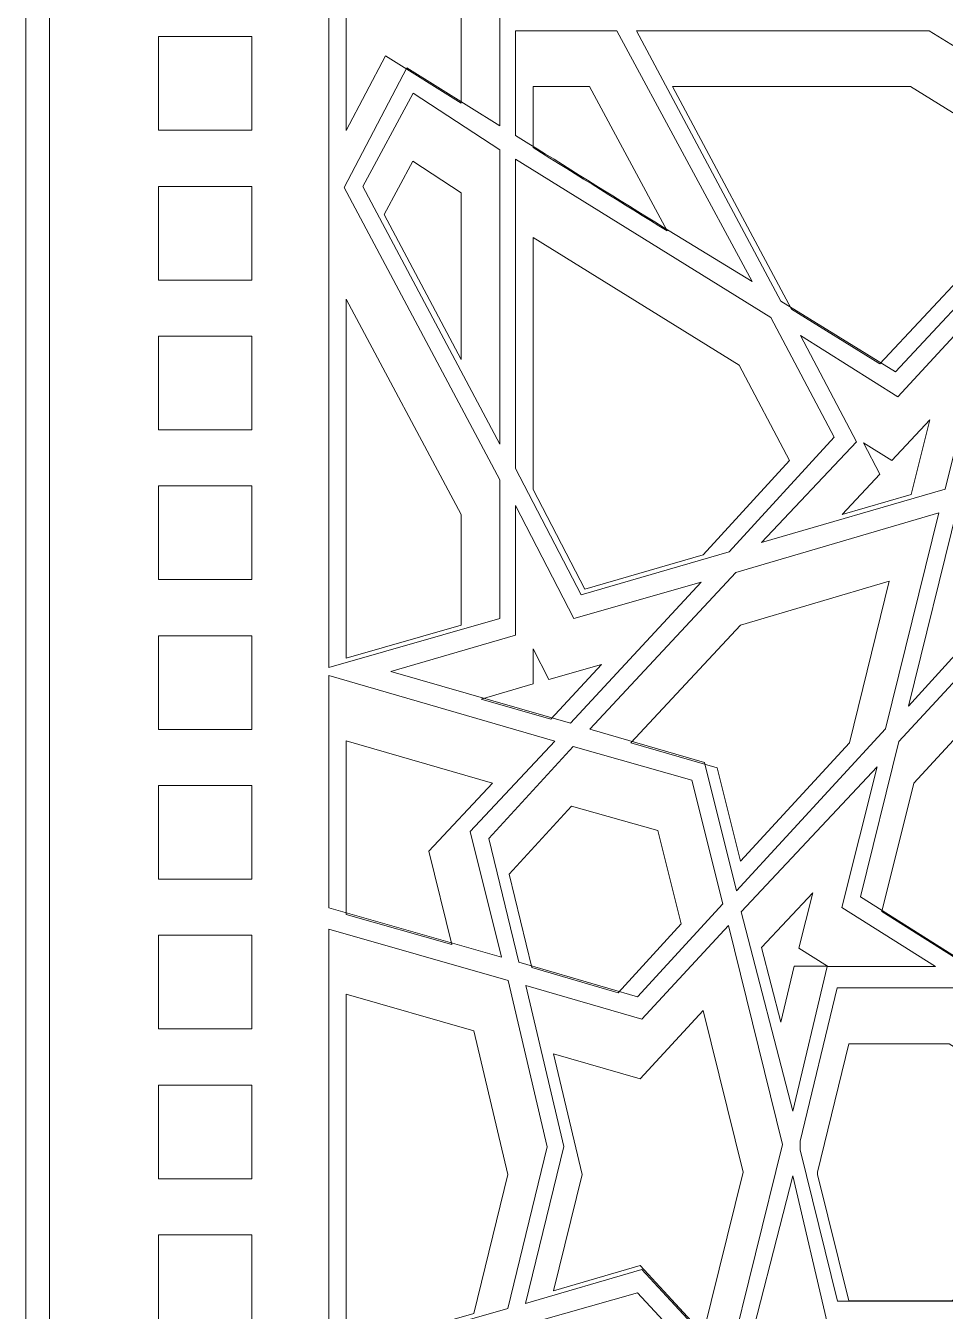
# Model space of a CAD drawing. Header units: centimetres. Extents: x -12.3 to 38.8, y -41.7 to 12.7.
# Drawn here: x 8.02 to 12.93, y -28.86 to -21.99 of the extents above; entities that cross this region are included whole.
import ezdxf

# ---------------------------------------------------------------- set-up
doc = ezdxf.new("R2010")
doc.units = ezdxf.units.CM
doc.header["$MEASUREMENT"] = 0
doc.layers.add('layer 1', color=7, linetype='Continuous')

msp = doc.modelspace()

# ---------------------------------------------------------------- linework, layer by layer
at = {"layer": 'layer 1', "color": 19, "lineweight": 20}
for points, knots in [([(8.70911, -20.59914), (8.70911, -20.59914), (22.32118, -20.59914), (22.32118, -20.59914), (22.32118, -20.59914), (22.70286, -20.59914), (23.01514, -20.91142), (23.01514, -21.2931), (23.01514, -21.2931), (23.01514, -21.2931), (23.01514, -40.90518), (23.01514, -40.90518), (23.01514, -40.90518), (23.01514, -41.28686), (22.70286, -41.59914), (22.32118, -41.59914), (22.32118, -41.59914), (22.32118, -41.59914), (8.70911, -41.59914), (8.70911, -41.59914), (8.70911, -41.59914), (8.32743, -41.59914), (8.01515, -41.28686), (8.01515, -40.90518), (8.01515, -40.90518), (8.01515, -40.90518), (8.01515, -21.2931), (8.01515, -21.2931), (8.01515, -21.2931), (8.01515, -20.91142), (8.32743, -20.59914), (8.70911, -20.59914)], [0, 0, 0, 0, 0.1111111, 0.1111111, 0.1111111, 0.1111111, 0.2222222, 0.2222222, 0.2222222, 0.2222222, 0.3333333, 0.3333333, 0.3333333, 0.3333333, 0.4444444, 0.4444444, 0.4444444, 0.4444444, 0.5555556, 0.5555556, 0.5555556, 0.5555556, 0.6666667, 0.6666667, 0.6666667, 0.6666667, 0.7777778, 0.7777778, 0.7777778, 0.7777778, 1, 1, 1, 1]), ([(9.93702, -22.15088), (9.93702, -22.15088), (10.34171, -22.40398), (10.34171, -22.40398), (10.34171, -22.40398), (10.34171, -22.40398), (10.34171, -21.89775), (10.34171, -21.89775), (10.34171, -21.89775), (10.34171, -21.89775), (10.80673, -21.89775), (10.80673, -21.89775), (10.80673, -21.89775), (10.80673, -21.89775), (10.57245, -21.46437), (10.57245, -21.46437), (10.57245, -21.46437), (10.57245, -21.46437), (10.94164, -21.23427), (10.94164, -21.23427), (10.94164, -21.23427), (10.94164, -21.23427), (9.7276, -21.23427), (9.7276, -21.23427), (9.7276, -21.23427), (9.7276, -21.23427), (9.7276, -22.54972), (9.7276, -22.54972), (9.7276, -22.54972), (9.7276, -22.54972), (9.93703, -22.15088), (9.93703, -22.15088), (9.93703, -22.15088), (9.93703, -22.15088), (9.93702, -22.15088), (9.93702, -22.15088)], [0, 0, 0, 0, 0.1, 0.1, 0.1, 0.1, 0.2, 0.2, 0.2, 0.2, 0.3, 0.3, 0.3, 0.3, 0.4, 0.4, 0.4, 0.4, 0.5, 0.5, 0.5, 0.5, 0.6, 0.6, 0.6, 0.6, 0.7, 0.7, 0.7, 0.7, 0.8, 0.8, 0.8, 0.8, 1, 1, 1, 1]), ([(8.72367, -22.04914), (8.72367, -22.04914), (9.22367, -22.04914), (9.22367, -22.04914), (9.22367, -22.04914), (9.22367, -22.04914), (9.22367, -22.54914), (9.22367, -22.54914), (9.22367, -22.54914), (9.22367, -22.54914), (8.72367, -22.54914), (8.72367, -22.54914), (8.72367, -22.54914), (8.72367, -22.54914), (8.72367, -22.04914), (8.72367, -22.04914)], [0, 0, 0, 0, 0.2, 0.2, 0.2, 0.2, 0.4, 0.4, 0.4, 0.4, 0.6, 0.6, 0.6, 0.6, 1, 1, 1, 1]), ([(11.02681, -22.31578), (11.02681, -22.31578), (11.44214, -23.08664), (11.44214, -23.08664), (11.44214, -23.08664), (11.2043, -22.94091), (10.96647, -22.79133), (10.72508, -22.64176), (10.72508, -22.64176), (10.72508, -22.64176), (10.72508, -22.31577), (10.72508, -22.31577), (10.72508, -22.31577), (10.72508, -22.31577), (11.02681, -22.31579), (11.02681, -22.31579), (11.02681, -22.31579), (11.02681, -22.31579), (11.02681, -22.31578), (11.02681, -22.31578)], [0, 0, 0, 0, 0.1666667, 0.1666667, 0.1666667, 0.1666667, 0.3333333, 0.3333333, 0.3333333, 0.3333333, 0.5, 0.5, 0.5, 0.5, 0.6666667, 0.6666667, 0.6666667, 0.6666667, 1, 1, 1, 1]), ([(12.57809, -23.79615), (12.57809, -23.79615), (13.04311, -23.29758), (13.04311, -23.29758), (13.04311, -23.29758), (13.04311, -23.29758), (13.2135, -22.60725), (13.2135, -22.60725), (13.2135, -22.60725), (13.2135, -22.60725), (12.74137, -22.31578), (12.74137, -22.31578), (12.74137, -22.31578), (12.74137, -22.31578), (11.47055, -22.31578), (11.47055, -22.31578), (11.47055, -22.31578), (11.47055, -22.31578), (12.10597, -23.50467), (12.10597, -23.50467), (12.10597, -23.50467), (12.10597, -23.50467), (12.57809, -23.79615), (12.57809, -23.79615)], [0, 0, 0, 0, 0.1428571, 0.1428571, 0.1428571, 0.1428571, 0.2857143, 0.2857143, 0.2857143, 0.2857143, 0.4285714, 0.4285714, 0.4285714, 0.4285714, 0.5714286, 0.5714286, 0.5714286, 0.5714286, 0.7142857, 0.7142857, 0.7142857, 0.7142857, 1, 1, 1, 1]), ([(9.92993, -22.99844), (9.92993, -22.99844), (10.34171, -23.77313), (10.34171, -23.77313), (10.34171, -23.77313), (10.34171, -23.77313), (10.34171, -22.88338), (10.34171, -22.88338), (10.34171, -22.88338), (10.34171, -22.88338), (10.08257, -22.71462), (10.08257, -22.71462), (10.08257, -22.71462), (10.08257, -22.71462), (9.92993, -22.99844), (9.92993, -22.99844)], [0, 0, 0, 0, 0.2, 0.2, 0.2, 0.2, 0.4, 0.4, 0.4, 0.4, 0.6, 0.6, 0.6, 0.6, 1, 1, 1, 1]), ([(8.72367, -22.84914), (8.72367, -22.84914), (9.22367, -22.84914), (9.22367, -22.84914), (9.22367, -22.84914), (9.22367, -22.84914), (9.22367, -23.34914), (9.22367, -23.34914), (9.22367, -23.34914), (9.22367, -23.34914), (8.72367, -23.34914), (8.72367, -23.34914), (8.72367, -23.34914), (8.72367, -23.34914), (8.72367, -22.84914), (8.72367, -22.84914)], [0, 0, 0, 0, 0.2, 0.2, 0.2, 0.2, 0.4, 0.4, 0.4, 0.4, 0.6, 0.6, 0.6, 0.6, 1, 1, 1, 1]), ([(11.82553, -23.80381), (11.82553, -23.80381), (12.09531, -24.31388), (12.09531, -24.31388), (12.09531, -24.31388), (12.09531, -24.31388), (11.63383, -24.81628), (11.63383, -24.81628), (11.63383, -24.81628), (11.63383, -24.81628), (11.00196, -25.00037), (11.00196, -25.00037), (11.00196, -25.00037), (11.00196, -25.00037), (10.72507, -24.46729), (10.72507, -24.46729), (10.72507, -24.46729), (10.72507, -24.46729), (10.72509, -23.12116), (10.72509, -23.12116), (10.72509, -23.12116), (10.72509, -23.12116), (11.82553, -23.80381), (11.82553, -23.80381)], [0, 0, 0, 0, 0.1428571, 0.1428571, 0.1428571, 0.1428571, 0.2857143, 0.2857143, 0.2857143, 0.2857143, 0.4285714, 0.4285714, 0.4285714, 0.4285714, 0.5714286, 0.5714286, 0.5714286, 0.5714286, 0.7142857, 0.7142857, 0.7142857, 0.7142857, 1, 1, 1, 1]), ([(10.34171, -24.60151), (10.34171, -24.60151), (9.72759, -23.45097), (9.72759, -23.45097), (9.72759, -23.45097), (9.72759, -23.45097), (9.72759, -25.36854), (9.72759, -25.36854), (9.72759, -25.36854), (9.72759, -25.36854), (10.34171, -25.19212), (10.34171, -25.19212), (10.34171, -25.19212), (10.34171, -25.19212), (10.34171, -24.60151), (10.34171, -24.60151)], [0, 0, 0, 0, 0.2, 0.2, 0.2, 0.2, 0.4, 0.4, 0.4, 0.4, 0.6, 0.6, 0.6, 0.6, 1, 1, 1, 1]), ([(8.72367, -23.64914), (8.72367, -23.64914), (9.22367, -23.64914), (9.22367, -23.64914), (9.22367, -23.64914), (9.22367, -23.64914), (9.22367, -24.14914), (9.22367, -24.14914), (9.22367, -24.14914), (9.22367, -24.14914), (8.72367, -24.14914), (8.72367, -24.14914), (8.72367, -24.14914), (8.72367, -24.14914), (8.72367, -23.64914), (8.72367, -23.64914)], [0, 0, 0, 0, 0.2, 0.2, 0.2, 0.2, 0.4, 0.4, 0.4, 0.4, 0.6, 0.6, 0.6, 0.6, 1, 1, 1, 1]), ([(12.74493, -24.49413), (12.74493, -24.49413), (12.84432, -24.09527), (12.84432, -24.09527), (12.84432, -24.09527), (12.84432, -24.09527), (12.64199, -24.31388), (12.64199, -24.31388), (12.64199, -24.31388), (12.64199, -24.31388), (12.48935, -24.21799), (12.48935, -24.21799), (12.48935, -24.21799), (12.48935, -24.21799), (12.5781, -24.38675), (12.5781, -24.38675), (12.5781, -24.38675), (12.5781, -24.38675), (12.37577, -24.60152), (12.37577, -24.60152), (12.37577, -24.60152), (12.37577, -24.60152), (12.74493, -24.49414), (12.74493, -24.49414), (12.74493, -24.49414), (12.74493, -24.49414), (12.74493, -24.49413), (12.74493, -24.49413)], [0, 0, 0, 0, 0.125, 0.125, 0.125, 0.125, 0.25, 0.25, 0.25, 0.25, 0.375, 0.375, 0.375, 0.375, 0.5, 0.5, 0.5, 0.5, 0.625, 0.625, 0.625, 0.625, 0.75, 0.75, 0.75, 0.75, 1, 1, 1, 1]), ([(8.72367, -24.44914), (8.72367, -24.44914), (9.22367, -24.44914), (9.22367, -24.44914), (9.22367, -24.44914), (9.22367, -24.44914), (9.22367, -24.94914), (9.22367, -24.94914), (9.22367, -24.94914), (9.22367, -24.94914), (8.72367, -24.94914), (8.72367, -24.94914), (8.72367, -24.94914), (8.72367, -24.94914), (8.72367, -24.44914), (8.72367, -24.44914)], [0, 0, 0, 0, 0.2, 0.2, 0.2, 0.2, 0.4, 0.4, 0.4, 0.4, 0.6, 0.6, 0.6, 0.6, 1, 1, 1, 1]), ([(12.62778, -24.95819), (12.62778, -24.95819), (11.83262, -25.19213), (11.83262, -25.19213), (11.83262, -25.19213), (11.83262, -25.19213), (11.2469, -25.8211), (11.2469, -25.8211), (11.2469, -25.8211), (11.2469, -25.8211), (11.70838, -25.95533), (11.70838, -25.95533), (11.70838, -25.95533), (11.70838, -25.95533), (11.83262, -26.4539), (11.83262, -26.4539), (11.83262, -26.4539), (11.83262, -26.4539), (12.4148, -25.82111), (12.4148, -25.82111), (12.4148, -25.82111), (12.4148, -25.82111), (12.62778, -24.9582), (12.62778, -24.9582), (12.62778, -24.9582), (12.62778, -24.9582), (12.62778, -24.95819), (12.62778, -24.95819)], [0, 0, 0, 0, 0.125, 0.125, 0.125, 0.125, 0.25, 0.25, 0.25, 0.25, 0.375, 0.375, 0.375, 0.375, 0.5, 0.5, 0.5, 0.5, 0.625, 0.625, 0.625, 0.625, 0.75, 0.75, 0.75, 0.75, 1, 1, 1, 1]), ([(8.72367, -25.24914), (8.72367, -25.24914), (9.22367, -25.24914), (9.22367, -25.24914), (9.22367, -25.24914), (9.22367, -25.24914), (9.22367, -25.74914), (9.22367, -25.74914), (9.22367, -25.74914), (9.22367, -25.74914), (8.72367, -25.74914), (8.72367, -25.74914), (8.72367, -25.74914), (8.72367, -25.74914), (8.72367, -25.24914), (8.72367, -25.24914)], [0, 0, 0, 0, 0.2, 0.2, 0.2, 0.2, 0.4, 0.4, 0.4, 0.4, 0.6, 0.6, 0.6, 0.6, 1, 1, 1, 1]), ([(10.72509, -25.31868), (10.72509, -25.31868), (10.72509, -25.5066), (10.72509, -25.5066), (10.72509, -25.5066), (10.72509, -25.5066), (10.4482, -25.58714), (10.4482, -25.58714), (10.4482, -25.58714), (10.4482, -25.58714), (10.82093, -25.69452), (10.82093, -25.69452), (10.82093, -25.69452), (10.82093, -25.69452), (11.09072, -25.40305), (11.09072, -25.40305), (11.09072, -25.40305), (11.09072, -25.40305), (10.81028, -25.48359), (10.81028, -25.48359), (10.81028, -25.48359), (10.81028, -25.48359), (10.7251, -25.31868), (10.7251, -25.31868), (10.7251, -25.31868), (10.7251, -25.31868), (10.72509, -25.31868), (10.72509, -25.31868)], [0, 0, 0, 0, 0.125, 0.125, 0.125, 0.125, 0.25, 0.25, 0.25, 0.25, 0.375, 0.375, 0.375, 0.375, 0.5, 0.5, 0.5, 0.5, 0.625, 0.625, 0.625, 0.625, 0.75, 0.75, 0.75, 0.75, 1, 1, 1, 1]), ([(12.75913, -26.03586), (12.75913, -26.03586), (12.58874, -26.72235), (12.58874, -26.72235), (12.58874, -26.72235), (12.58874, -26.72235), (13.05021, -27.01381), (13.05021, -27.01381), (13.05021, -27.01381), (13.05021, -27.01381), (14.33169, -27.01381), (14.33169, -27.01381), (14.33169, -27.01381), (14.33169, -27.01381), (13.69628, -25.82492), (13.69628, -25.82492), (13.69628, -25.82492), (13.69628, -25.82492), (13.22414, -25.53345), (13.22414, -25.53345), (13.22414, -25.53345), (13.22414, -25.53345), (12.75912, -26.03586), (12.75912, -26.03586), (12.75912, -26.03586), (12.75912, -26.03586), (12.75913, -26.03586), (12.75913, -26.03586)], [0, 0, 0, 0, 0.125, 0.125, 0.125, 0.125, 0.25, 0.25, 0.25, 0.25, 0.375, 0.375, 0.375, 0.375, 0.5, 0.5, 0.5, 0.5, 0.625, 0.625, 0.625, 0.625, 0.75, 0.75, 0.75, 0.75, 1, 1, 1, 1]), ([(9.72759, -25.80958), (9.72759, -25.80958), (9.72759, -26.73768), (9.72759, -26.73768), (9.72759, -26.73768), (9.72759, -26.73768), (10.29201, -26.89876), (10.29201, -26.89876), (10.29201, -26.89876), (10.29201, -26.89876), (10.16778, -26.40019), (10.16778, -26.40019), (10.16778, -26.40019), (10.16778, -26.40019), (10.50856, -26.03585), (10.50856, -26.03585), (10.50856, -26.03585), (10.50856, -26.03585), (9.72759, -25.80957), (9.72759, -25.80957), (9.72759, -25.80957), (9.72759, -25.80957), (9.72759, -25.80958), (9.72759, -25.80958)], [0, 0, 0, 0, 0.1428571, 0.1428571, 0.1428571, 0.1428571, 0.2857143, 0.2857143, 0.2857143, 0.2857143, 0.4285714, 0.4285714, 0.4285714, 0.4285714, 0.5714286, 0.5714286, 0.5714286, 0.5714286, 0.7142857, 0.7142857, 0.7142857, 0.7142857, 1, 1, 1, 1]), ([(8.72367, -26.04914), (8.72367, -26.04914), (9.22367, -26.04914), (9.22367, -26.04914), (9.22367, -26.04914), (9.22367, -26.04914), (9.22367, -26.54914), (9.22367, -26.54914), (9.22367, -26.54914), (9.22367, -26.54914), (8.72367, -26.54914), (8.72367, -26.54914), (8.72367, -26.54914), (8.72367, -26.54914), (8.72367, -26.04914), (8.72367, -26.04914)], [0, 0, 0, 0, 0.2, 0.2, 0.2, 0.2, 0.4, 0.4, 0.4, 0.4, 0.6, 0.6, 0.6, 0.6, 1, 1, 1, 1]), ([(11.5167, -26.78754), (11.5167, -26.78754), (11.17947, -27.15571), (11.17947, -27.15571), (11.17947, -27.15571), (11.17947, -27.15571), (10.71799, -27.02148), (10.71799, -27.02148), (10.71799, -27.02148), (10.71799, -27.02148), (10.59729, -26.52291), (10.59729, -26.52291), (10.59729, -26.52291), (10.59729, -26.52291), (10.93098, -26.15858), (10.93098, -26.15858), (10.93098, -26.15858), (10.93098, -26.15858), (11.39246, -26.28898), (11.39246, -26.28898), (11.39246, -26.28898), (11.39246, -26.28898), (11.51669, -26.78753), (11.51669, -26.78753), (11.51669, -26.78753), (11.51669, -26.78753), (11.5167, -26.78754), (11.5167, -26.78754)], [0, 0, 0, 0, 0.125, 0.125, 0.125, 0.125, 0.25, 0.25, 0.25, 0.25, 0.375, 0.375, 0.375, 0.375, 0.5, 0.5, 0.5, 0.5, 0.625, 0.625, 0.625, 0.625, 0.75, 0.75, 0.75, 0.75, 1, 1, 1, 1]), ([(12.14501, -26.91793), (12.14501, -26.91793), (12.21955, -26.62263), (12.21955, -26.62263), (12.21955, -26.62263), (12.21955, -26.62263), (11.94621, -26.9141), (11.94621, -26.9141), (11.94621, -26.9141), (11.94621, -26.9141), (12.04916, -27.31295), (12.04916, -27.31295), (12.04916, -27.31295), (12.04916, -27.31295), (12.12016, -27.01381), (12.12016, -27.01381), (12.12016, -27.01381), (12.12016, -27.01381), (12.29765, -27.01381), (12.29765, -27.01381), (12.29765, -27.01381), (12.29765, -27.01381), (12.14501, -26.91794), (12.14501, -26.91794), (12.14501, -26.91794), (12.14501, -26.91794), (12.14501, -26.91793), (12.14501, -26.91793)], [0, 0, 0, 0, 0.125, 0.125, 0.125, 0.125, 0.25, 0.25, 0.25, 0.25, 0.375, 0.375, 0.375, 0.375, 0.5, 0.5, 0.5, 0.5, 0.625, 0.625, 0.625, 0.625, 0.75, 0.75, 0.75, 0.75, 1, 1, 1, 1]), ([(8.72367, -26.84914), (8.72367, -26.84914), (9.22367, -26.84914), (9.22367, -26.84914), (9.22367, -26.84914), (9.22367, -26.84914), (9.22367, -27.34914), (9.22367, -27.34914), (9.22367, -27.34914), (9.22367, -27.34914), (8.72367, -27.34914), (8.72367, -27.34914), (8.72367, -27.34914), (8.72367, -27.34914), (8.72367, -26.84914), (8.72367, -26.84914)], [0, 0, 0, 0, 0.2, 0.2, 0.2, 0.2, 0.4, 0.4, 0.4, 0.4, 0.6, 0.6, 0.6, 0.6, 1, 1, 1, 1]), ([(9.72759, -27.16338), (9.72759, -27.16338), (9.72759, -29.06559), (9.72759, -29.06559), (9.72759, -29.06559), (9.72759, -29.06559), (10.40916, -28.87), (10.40916, -28.87), (10.40916, -28.87), (10.40916, -28.87), (10.5902, -28.12598), (10.5902, -28.12598), (10.5902, -28.12598), (10.5902, -28.12598), (10.40916, -27.35896), (10.40916, -27.35896), (10.40916, -27.35896), (10.40916, -27.35896), (9.72759, -27.16338), (9.72759, -27.16338)], [0, 0, 0, 0, 0.1666667, 0.1666667, 0.1666667, 0.1666667, 0.3333333, 0.3333333, 0.3333333, 0.3333333, 0.5, 0.5, 0.5, 0.5, 0.6666667, 0.6666667, 0.6666667, 0.6666667, 1, 1, 1, 1]), ([(10.83513, -27.48169), (10.83513, -27.48169), (10.98777, -28.12599), (10.98777, -28.12599), (10.98777, -28.12599), (10.98777, -28.12599), (10.83513, -28.74729), (10.83513, -28.74729), (10.83513, -28.74729), (10.83513, -28.74729), (11.29661, -28.61307), (11.29661, -28.61307), (11.29661, -28.61307), (11.29661, -28.61307), (11.63384, -28.9774), (11.63384, -28.9774), (11.63384, -28.9774), (11.63384, -28.9774), (11.84682, -28.1145), (11.84682, -28.1145), (11.84682, -28.1145), (11.84682, -28.1145), (11.63384, -27.2516), (11.63384, -27.2516), (11.63384, -27.2516), (11.63384, -27.2516), (11.29661, -27.61594), (11.29661, -27.61594), (11.29661, -27.61594), (11.29661, -27.61594), (10.83513, -27.4817), (10.83513, -27.4817), (10.83513, -27.4817), (10.83513, -27.4817), (10.83513, -27.48169), (10.83513, -27.48169)], [0, 0, 0, 0, 0.1, 0.1, 0.1, 0.1, 0.2, 0.2, 0.2, 0.2, 0.3, 0.3, 0.3, 0.3, 0.4, 0.4, 0.4, 0.4, 0.5, 0.5, 0.5, 0.5, 0.6, 0.6, 0.6, 0.6, 0.7, 0.7, 0.7, 0.7, 0.8, 0.8, 0.8, 0.8, 1, 1, 1, 1]), ([(12.94727, -27.428), (12.94727, -27.428), (14.04416, -28.12216), (14.04416, -28.12216), (14.04416, -28.12216), (14.04416, -28.12216), (12.96147, -28.80097), (12.96147, -28.80097), (12.96147, -28.80097), (12.96147, -28.80097), (12.41125, -28.80097), (12.41125, -28.80097), (12.41125, -28.80097), (12.41125, -28.80097), (12.24442, -28.12598), (12.24442, -28.12598), (12.24442, -28.12598), (12.24442, -28.12598), (12.24442, -28.11447), (12.24442, -28.11447), (12.24442, -28.11447), (12.24442, -28.11447), (12.41125, -27.42799), (12.41125, -27.42799), (12.41125, -27.42799), (12.41125, -27.42799), (12.94727, -27.42799), (12.94727, -27.42799), (12.94727, -27.42799), (12.94727, -27.42799), (12.94727, -27.428), (12.94727, -27.428)], [0, 0, 0, 0, 0.1111111, 0.1111111, 0.1111111, 0.1111111, 0.2222222, 0.2222222, 0.2222222, 0.2222222, 0.3333333, 0.3333333, 0.3333333, 0.3333333, 0.4444444, 0.4444444, 0.4444444, 0.4444444, 0.5555556, 0.5555556, 0.5555556, 0.5555556, 0.6666667, 0.6666667, 0.6666667, 0.6666667, 0.7777778, 0.7777778, 0.7777778, 0.7777778, 1, 1, 1, 1]), ([(8.72367, -27.64914), (8.72367, -27.64914), (9.22367, -27.64914), (9.22367, -27.64914), (9.22367, -27.64914), (9.22367, -27.64914), (9.22367, -28.14914), (9.22367, -28.14914), (9.22367, -28.14914), (9.22367, -28.14914), (8.72367, -28.14914), (8.72367, -28.14914), (8.72367, -28.14914), (8.72367, -28.14914), (8.72367, -27.64914), (8.72367, -27.64914)], [0, 0, 0, 0, 0.2, 0.2, 0.2, 0.2, 0.4, 0.4, 0.4, 0.4, 0.6, 0.6, 0.6, 0.6, 1, 1, 1, 1]), ([(8.72367, -28.44914), (8.72367, -28.44914), (9.22367, -28.44914), (9.22367, -28.44914), (9.22367, -28.44914), (9.22367, -28.44914), (9.22367, -28.94914), (9.22367, -28.94914), (9.22367, -28.94914), (9.22367, -28.94914), (8.72367, -28.94914), (8.72367, -28.94914), (8.72367, -28.94914), (8.72367, -28.94914), (8.72367, -28.44914), (8.72367, -28.44914)], [0, 0, 0, 0, 0.2, 0.2, 0.2, 0.2, 0.4, 0.4, 0.4, 0.4, 0.6, 0.6, 0.6, 0.6, 1, 1, 1, 1])]:
    msp.add_open_spline(points, degree=3, knots=knots, dxfattribs=at)
at = {"layer": 'layer 1', "color": 7, "lineweight": 9}
msp.add_open_spline([(8.14263, -20.59567), (8.14263, -20.59567), (22.999, -20.59567), (22.999, -20.59567), (22.999, -20.59567), (22.999, -20.59567), (22.999, -41.60359), (22.999, -41.60359), (22.999, -41.60359), (22.999, -41.60359), (8.14263, -41.60359), (8.14263, -41.60359), (8.14263, -41.60359), (8.14263, -41.60359), (8.14263, -20.59567), (8.14263, -20.59567)], degree=3, knots=[0, 0, 0, 0, 0.2, 0.2, 0.2, 0.2, 0.4, 0.4, 0.4, 0.4, 0.6, 0.6, 0.6, 0.6, 1, 1, 1, 1], dxfattribs=at)
at = {"layer": 'layer 1', "color": 225, "lineweight": 9}
for points, knots in [([(11.31816, -20.93587), (11.31816, -20.93587), (13.80335, -20.93587), (13.80335, -20.93587), (13.80335, -20.93587), (13.80335, -20.93587), (13.56107, -21.89935), (13.56107, -21.89935), (13.56107, -21.89935), (13.56107, -21.89935), (12.85432, -21.89935), (12.85432, -21.89935), (12.85432, -21.89935), (12.85432, -21.89935), (11.42004, -20.99977), (11.42004, -20.99977), (11.42004, -20.99977), (11.42004, -20.99977), (10.82814, -21.36869), (10.82814, -21.36869), (10.82814, -21.36869), (10.82814, -21.36869), (11.11502, -21.89935), (11.11502, -21.89935), (11.11502, -21.89935), (11.11502, -21.89935), (10.54839, -21.89935), (10.54839, -21.89935), (10.54839, -21.89935), (10.54839, -21.89935), (10.54839, -22.52631), (10.54839, -22.52631), (10.54839, -22.52631), (10.54839, -22.52631), (10.0513, -22.21543), (10.0513, -22.21543), (10.0513, -22.21543), (10.0513, -22.21543), (9.71544, -22.85507), (9.71544, -22.85507), (9.71544, -22.85507), (9.71544, -22.85507), (10.54839, -24.41558), (10.54839, -24.41558), (10.54839, -24.41558), (10.54839, -24.41558), (10.54839, -25.1567), (10.54839, -25.1567), (10.54839, -25.1567), (10.54839, -25.1567), (9.63427, -25.41928), (9.63427, -25.41928), (9.63427, -25.41928), (9.63427, -25.41928), (9.63428, -20.93587), (9.63428, -20.93587), (9.63428, -20.93587), (9.63428, -20.93587), (11.31816, -20.93587), (11.31816, -20.93587)], [0, 0, 0, 0, 0.0625, 0.0625, 0.0625, 0.0625, 0.125, 0.125, 0.125, 0.125, 0.1875, 0.1875, 0.1875, 0.1875, 0.25, 0.25, 0.25, 0.25, 0.3125, 0.3125, 0.3125, 0.3125, 0.375, 0.375, 0.375, 0.375, 0.4375, 0.4375, 0.4375, 0.4375, 0.5, 0.5, 0.5, 0.5, 0.5625, 0.5625, 0.5625, 0.5625, 0.625, 0.625, 0.625, 0.625, 0.6875, 0.6875, 0.6875, 0.6875, 0.75, 0.75, 0.75, 0.75, 0.8125, 0.8125, 0.8125, 0.8125, 0.875, 0.875, 0.875, 0.875, 1, 1, 1, 1]), ([(13.46753, -24.81984), (13.46753, -24.81984), (13.78437, -25.39479), (13.78437, -25.39479), (13.78437, -25.39479), (13.78437, -25.39479), (13.247, -25.05724), (13.247, -25.05724), (13.247, -25.05724), (13.247, -25.05724), (12.73061, -25.62492), (12.73061, -25.62492), (12.73061, -25.62492), (12.73061, -25.62492), (12.99264, -24.56334), (12.99264, -24.56334), (12.99264, -24.56334), (12.99264, -24.56334), (13.9557, -24.28319), (13.9557, -24.28319), (13.9557, -24.28319), (13.9557, -24.28319), (13.46753, -24.81984), (13.46753, -24.81984)], [0, 0, 0, 0, 0.1428571, 0.1428571, 0.1428571, 0.1428571, 0.2857143, 0.2857143, 0.2857143, 0.2857143, 0.4285714, 0.4285714, 0.4285714, 0.4285714, 0.5714286, 0.5714286, 0.5714286, 0.5714286, 0.7142857, 0.7142857, 0.7142857, 0.7142857, 1, 1, 1, 1]), ([(12.37382, -26.70051), (12.37382, -26.70051), (12.87517, -27.01541), (12.87517, -27.01541), (12.87517, -27.01541), (12.87517, -27.01541), (12.2954, -27.01541), (12.2954, -27.01541), (12.2954, -27.01541), (12.2954, -27.01541), (12.11195, -27.78841), (12.11195, -27.78841), (12.11195, -27.78841), (12.11195, -27.78841), (11.83702, -26.72327), (11.83702, -26.72327), (11.83702, -26.72327), (11.83702, -26.72327), (12.56363, -25.9485), (12.56363, -25.9485), (12.56363, -25.9485), (12.56363, -25.9485), (12.37382, -26.70051), (12.37382, -26.70051)], [0, 0, 0, 0, 0.1428571, 0.1428571, 0.1428571, 0.1428571, 0.2857143, 0.2857143, 0.2857143, 0.2857143, 0.4285714, 0.4285714, 0.4285714, 0.4285714, 0.5714286, 0.5714286, 0.5714286, 0.5714286, 0.7142857, 0.7142857, 0.7142857, 0.7142857, 1, 1, 1, 1]), ([(12.29576, -28.91677), (12.29576, -28.91677), (12.87519, -28.91673), (12.87519, -28.91673), (12.87519, -28.91673), (12.87519, -28.91673), (12.37353, -29.23185), (12.37353, -29.23185), (12.37353, -29.23185), (12.37353, -29.23185), (12.56306, -29.99246), (12.56306, -29.99246), (12.56306, -29.99246), (12.56306, -29.99246), (11.83735, -29.20846), (11.83735, -29.20846), (11.83735, -29.20846), (11.83735, -29.20846), (12.11218, -28.13342), (12.11218, -28.13342), (12.11218, -28.13342), (12.11218, -28.13342), (12.29576, -28.91677), (12.29576, -28.91677)], [0, 0, 0, 0, 0.1428571, 0.1428571, 0.1428571, 0.1428571, 0.2857143, 0.2857143, 0.2857143, 0.2857143, 0.4285714, 0.4285714, 0.4285714, 0.4285714, 0.5714286, 0.5714286, 0.5714286, 0.5714286, 0.7142857, 0.7142857, 0.7142857, 0.7142857, 1, 1, 1, 1])]:
    msp.add_open_spline(points, degree=3, knots=knots, dxfattribs=at)
at = {"layer": 'layer 1', "color": 9, "lineweight": 9}
for points, knots in [([(11.17306, -22.01739), (11.17306, -22.01739), (11.89467, -23.35667), (11.89467, -23.35667), (11.89467, -23.35667), (11.89467, -23.35667), (11.42046, -23.06613), (11.42046, -23.06613), (11.42046, -23.06613), (11.18039, -22.91905), (10.94209, -22.76913), (10.70276, -22.62087), (10.70276, -22.62087), (10.70276, -22.62087), (10.63176, -22.57688), (10.63176, -22.57688), (10.63176, -22.57688), (10.63176, -22.57688), (10.63176, -22.01738), (10.63176, -22.01738), (10.63176, -22.01738), (10.63176, -22.01738), (11.17306, -22.01739), (11.17306, -22.01739)], [0, 0, 0, 0, 0.1428571, 0.1428571, 0.1428571, 0.1428571, 0.2857143, 0.2857143, 0.2857143, 0.2857143, 0.4285714, 0.4285714, 0.4285714, 0.4285714, 0.5714286, 0.5714286, 0.5714286, 0.5714286, 0.7142857, 0.7142857, 0.7142857, 0.7142857, 1, 1, 1, 1]), ([(11.64036, -25.92687), (11.64036, -25.92687), (11.02783, -25.74871), (11.02783, -25.74871), (11.02783, -25.74871), (11.02783, -25.74871), (11.80754, -24.91143), (11.80754, -24.91143), (11.80754, -24.91143), (11.80754, -24.91143), (12.89267, -24.59219), (12.89267, -24.59219), (12.89267, -24.59219), (12.89267, -24.59219), (12.6079, -25.74598), (12.6079, -25.74598), (12.6079, -25.74598), (12.6079, -25.74598), (11.8111, -26.61204), (11.8111, -26.61204), (11.8111, -26.61204), (11.8111, -26.61204), (11.64036, -25.92687), (11.64036, -25.92687)], [0, 0, 0, 0, 0.1428571, 0.1428571, 0.1428571, 0.1428571, 0.2857143, 0.2857143, 0.2857143, 0.2857143, 0.4285714, 0.4285714, 0.4285714, 0.4285714, 0.5714286, 0.5714286, 0.5714286, 0.5714286, 0.7142857, 0.7142857, 0.7142857, 0.7142857, 1, 1, 1, 1]), ([(9.63427, -26.81588), (9.63427, -26.81588), (10.59165, -27.09061), (10.59165, -27.09061), (10.59165, -27.09061), (10.59165, -27.09061), (10.80113, -27.97811), (10.80113, -27.97811), (10.80113, -27.97811), (10.80113, -27.97811), (10.59098, -28.84174), (10.59098, -28.84174), (10.59098, -28.84174), (10.59098, -28.84174), (9.63427, -29.11629), (9.63427, -29.11629), (9.63427, -29.11629), (9.63427, -29.11629), (9.63427, -26.81588), (9.63427, -26.81588)], [0, 0, 0, 0, 0.1666667, 0.1666667, 0.1666667, 0.1666667, 0.3333333, 0.3333333, 0.3333333, 0.3333333, 0.5, 0.5, 0.5, 0.5, 0.6666667, 0.6666667, 0.6666667, 0.6666667, 1, 1, 1, 1]), ([(11.30618, -27.29762), (11.30618, -27.29762), (11.76947, -26.79708), (11.76947, -26.79708), (11.76947, -26.79708), (11.76947, -26.79708), (12.058, -27.9661), (12.058, -27.9661), (12.058, -27.9661), (12.058, -27.9661), (11.76947, -29.13511), (11.76947, -29.13511), (11.76947, -29.13511), (11.76947, -29.13511), (11.30618, -28.63459), (11.30618, -28.63459), (11.30618, -28.63459), (11.30618, -28.63459), (10.68413, -28.81551), (10.68413, -28.81551), (10.68413, -28.81551), (10.68413, -28.81551), (10.89015, -27.97695), (10.89015, -27.97695), (10.89015, -27.97695), (10.89015, -27.97695), (10.6865, -27.11736), (10.6865, -27.11736), (10.6865, -27.11736), (10.6865, -27.11736), (11.30618, -27.29762), (11.30618, -27.29762)], [0, 0, 0, 0, 0.1111111, 0.1111111, 0.1111111, 0.1111111, 0.2222222, 0.2222222, 0.2222222, 0.2222222, 0.3333333, 0.3333333, 0.3333333, 0.3333333, 0.4444444, 0.4444444, 0.4444444, 0.4444444, 0.5555556, 0.5555556, 0.5555556, 0.5555556, 0.6666667, 0.6666667, 0.6666667, 0.6666667, 0.7777778, 0.7777778, 0.7777778, 0.7777778, 1, 1, 1, 1])]:
    msp.add_open_spline(points, degree=3, knots=knots, dxfattribs=at)
at = {"layer": 'layer 1', "color": 203, "lineweight": 9}
for points, knots in [([(12.6606, -23.83998), (12.6606, -23.83998), (12.04943, -23.46265), (12.04943, -23.46265), (12.04943, -23.46265), (12.04943, -23.46265), (11.27698, -22.01739), (11.27698, -22.01739), (11.27698, -22.01739), (11.27698, -22.01739), (12.84062, -22.01739), (12.84062, -22.01739), (12.84062, -22.01739), (12.84062, -22.01739), (13.44201, -22.38865), (13.44201, -22.38865), (13.44201, -22.38865), (13.44201, -22.38865), (13.23608, -23.22298), (13.23608, -23.22298), (13.23608, -23.22298), (13.23608, -23.22298), (12.6606, -23.83998), (12.6606, -23.83998)], [0, 0, 0, 0, 0.1428571, 0.1428571, 0.1428571, 0.1428571, 0.2857143, 0.2857143, 0.2857143, 0.2857143, 0.4285714, 0.4285714, 0.4285714, 0.4285714, 0.5714286, 0.5714286, 0.5714286, 0.5714286, 0.7142857, 0.7142857, 0.7142857, 0.7142857, 1, 1, 1, 1]), ([(9.81651, -22.84962), (9.81651, -22.84962), (10.08441, -22.35151), (10.08441, -22.35151), (10.08441, -22.35151), (10.08441, -22.35151), (10.54839, -22.65365), (10.54839, -22.65365), (10.54839, -22.65365), (10.54839, -22.65365), (10.54839, -24.22653), (10.54839, -24.22653), (10.54839, -24.22653), (10.54839, -24.22653), (9.81651, -22.84962), (9.81651, -22.84962)], [0, 0, 0, 0, 0.2, 0.2, 0.2, 0.2, 0.4, 0.4, 0.4, 0.4, 0.6, 0.6, 0.6, 0.6, 1, 1, 1, 1]), ([(11.99581, -23.54936), (11.99581, -23.54936), (12.3341, -24.18896), (12.3341, -24.18896), (12.3341, -24.18896), (12.3341, -24.18896), (11.77266, -24.80018), (11.77266, -24.80018), (11.77266, -24.80018), (11.77266, -24.80018), (10.98232, -25.03043), (10.98232, -25.03043), (10.98232, -25.03043), (10.98232, -25.03043), (10.63175, -24.35552), (10.63175, -24.35552), (10.63175, -24.35552), (10.63175, -24.35552), (10.63177, -22.70318), (10.63177, -22.70318), (10.63177, -22.70318), (10.63177, -22.70318), (11.99581, -23.54936), (11.99581, -23.54936)], [0, 0, 0, 0, 0.1428571, 0.1428571, 0.1428571, 0.1428571, 0.2857143, 0.2857143, 0.2857143, 0.2857143, 0.4285714, 0.4285714, 0.4285714, 0.4285714, 0.5714286, 0.5714286, 0.5714286, 0.5714286, 0.7142857, 0.7142857, 0.7142857, 0.7142857, 1, 1, 1, 1]), ([(10.38973, -26.29467), (10.38973, -26.29467), (10.55695, -26.96577), (10.55695, -26.96577), (10.55695, -26.96577), (10.55695, -26.96577), (9.63427, -26.70246), (9.63427, -26.70246), (9.63427, -26.70246), (9.63427, -26.70246), (9.63427, -25.46154), (9.63427, -25.46154), (9.63427, -25.46154), (9.63427, -25.46154), (10.84177, -25.81141), (10.84177, -25.81141), (10.84177, -25.81141), (10.84177, -25.81141), (10.38973, -26.29467), (10.38973, -26.29467)], [0, 0, 0, 0, 0.1666667, 0.1666667, 0.1666667, 0.1666667, 0.3333333, 0.3333333, 0.3333333, 0.3333333, 0.5, 0.5, 0.5, 0.5, 0.6666667, 0.6666667, 0.6666667, 0.6666667, 1, 1, 1, 1]), ([(11.7384, -26.68105), (11.7384, -26.68105), (11.28379, -27.17738), (11.28379, -27.17738), (11.28379, -27.17738), (11.28379, -27.17738), (10.64933, -26.99284), (10.64933, -26.99284), (10.64933, -26.99284), (10.64933, -26.99284), (10.48938, -26.33213), (10.48938, -26.33213), (10.48938, -26.33213), (10.48938, -26.33213), (10.93948, -25.84069), (10.93948, -25.84069), (10.93948, -25.84069), (10.93948, -25.84069), (11.57365, -26.01989), (11.57365, -26.01989), (11.57365, -26.01989), (11.57365, -26.01989), (11.7384, -26.68105), (11.7384, -26.68105)], [0, 0, 0, 0, 0.1428571, 0.1428571, 0.1428571, 0.1428571, 0.2857143, 0.2857143, 0.2857143, 0.2857143, 0.4285714, 0.4285714, 0.4285714, 0.4285714, 0.5714286, 0.5714286, 0.5714286, 0.5714286, 0.7142857, 0.7142857, 0.7142857, 0.7142857, 1, 1, 1, 1]), ([(10.6495, -28.9386), (10.6495, -28.9386), (11.28379, -28.75938), (11.28379, -28.75938), (11.28379, -28.75938), (11.28379, -28.75938), (11.73852, -29.25064), (11.73852, -29.25064), (11.73852, -29.25064), (11.73852, -29.25064), (11.57384, -29.91155), (11.57384, -29.91155), (11.57384, -29.91155), (11.57384, -29.91155), (10.9395, -30.09607), (10.9395, -30.09607), (10.9395, -30.09607), (10.9395, -30.09607), (10.4895, -29.59957), (10.4895, -29.59957), (10.4895, -29.59957), (10.4895, -29.59957), (10.6495, -28.9386), (10.6495, -28.9386)], [0, 0, 0, 0, 0.1428571, 0.1428571, 0.1428571, 0.1428571, 0.2857143, 0.2857143, 0.2857143, 0.2857143, 0.4285714, 0.4285714, 0.4285714, 0.4285714, 0.5714286, 0.5714286, 0.5714286, 0.5714286, 0.7142857, 0.7142857, 0.7142857, 0.7142857, 1, 1, 1, 1])]:
    msp.add_open_spline(points, degree=3, knots=knots, dxfattribs=at)
at = {"layer": 'layer 1', "color": 183, "lineweight": 9}
for points, knots in [([(12.45219, -24.21341), (12.45219, -24.21341), (12.15383, -23.64608), (12.15383, -23.64608), (12.15383, -23.64608), (12.15383, -23.64608), (12.6731, -23.97227), (12.6731, -23.97227), (12.6731, -23.97227), (12.6731, -23.97227), (13.18783, -23.41615), (13.18783, -23.41615), (13.18783, -23.41615), (13.18783, -23.41615), (12.92631, -24.46568), (12.92631, -24.46568), (12.92631, -24.46568), (12.92631, -24.46568), (11.94588, -24.75087), (11.94588, -24.75087), (11.94588, -24.75087), (11.94588, -24.75087), (12.45219, -24.21341), (12.45219, -24.21341)], [0, 0, 0, 0, 0.1428571, 0.1428571, 0.1428571, 0.1428571, 0.2857143, 0.2857143, 0.2857143, 0.2857143, 0.4285714, 0.4285714, 0.4285714, 0.4285714, 0.5714286, 0.5714286, 0.5714286, 0.5714286, 0.7142857, 0.7142857, 0.7142857, 0.7142857, 1, 1, 1, 1]), ([(10.94378, -25.15707), (10.94378, -25.15707), (11.62258, -24.96212), (11.62258, -24.96212), (11.62258, -24.96212), (11.62258, -24.96212), (10.9249, -25.71583), (10.9249, -25.71583), (10.9249, -25.71583), (10.9249, -25.71583), (9.96542, -25.43944), (9.96542, -25.43944), (9.96542, -25.43944), (9.96542, -25.43944), (10.63177, -25.24561), (10.63177, -25.24561), (10.63177, -25.24561), (10.63177, -25.24561), (10.63177, -24.55309), (10.63177, -24.55309), (10.63177, -24.55309), (10.63177, -24.55309), (10.94378, -25.15707), (10.94378, -25.15707)], [0, 0, 0, 0, 0.1428571, 0.1428571, 0.1428571, 0.1428571, 0.2857143, 0.2857143, 0.2857143, 0.2857143, 0.4285714, 0.4285714, 0.4285714, 0.4285714, 0.5714286, 0.5714286, 0.5714286, 0.5714286, 0.7142857, 0.7142857, 0.7142857, 0.7142857, 1, 1, 1, 1]), ([(12.67951, -25.81388), (12.67951, -25.81388), (13.25458, -25.19256), (13.25458, -25.19256), (13.25458, -25.19256), (13.25458, -25.19256), (13.86618, -25.57014), (13.86618, -25.57014), (13.86618, -25.57014), (13.86618, -25.57014), (14.63862, -27.01541), (14.63862, -27.01541), (14.63862, -27.01541), (14.63862, -27.01541), (13.06348, -27.01541), (13.06348, -27.01541), (13.06348, -27.01541), (13.06348, -27.01541), (12.47375, -26.64294), (12.47375, -26.64294), (12.47375, -26.64294), (12.47375, -26.64294), (12.67951, -25.81388), (12.67951, -25.81388)], [0, 0, 0, 0, 0.1428571, 0.1428571, 0.1428571, 0.1428571, 0.2857143, 0.2857143, 0.2857143, 0.2857143, 0.4285714, 0.4285714, 0.4285714, 0.4285714, 0.5714286, 0.5714286, 0.5714286, 0.5714286, 0.7142857, 0.7142857, 0.7142857, 0.7142857, 1, 1, 1, 1]), ([(13.04743, -27.12959), (13.04743, -27.12959), (14.38227, -27.97437), (14.38227, -27.97437), (14.38227, -27.97437), (14.38227, -27.97437), (13.06129, -28.80258), (13.06129, -28.80258), (13.06129, -28.80258), (13.06129, -28.80258), (12.35049, -28.80258), (12.35049, -28.80258), (12.35049, -28.80258), (12.35049, -28.80258), (12.1511, -27.99584), (12.1511, -27.99584), (12.1511, -27.99584), (12.1511, -27.99584), (12.1511, -27.9481), (12.1511, -27.9481), (12.1511, -27.9481), (12.1511, -27.9481), (12.35002, -27.12958), (12.35002, -27.12958), (12.35002, -27.12958), (12.35002, -27.12958), (13.04743, -27.12959), (13.04743, -27.12959)], [0, 0, 0, 0, 0.125, 0.125, 0.125, 0.125, 0.25, 0.25, 0.25, 0.25, 0.375, 0.375, 0.375, 0.375, 0.5, 0.5, 0.5, 0.5, 0.625, 0.625, 0.625, 0.625, 0.75, 0.75, 0.75, 0.75, 1, 1, 1, 1])]:
    msp.add_open_spline(points, degree=3, knots=knots, dxfattribs=at)

doc.saveas('drawing.dxf')
